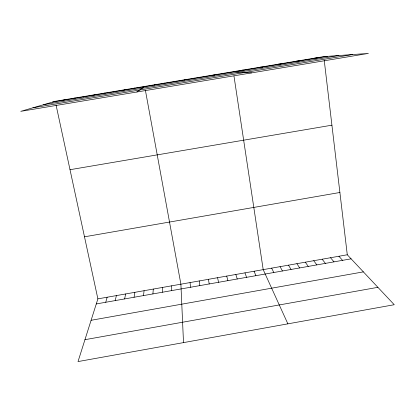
<?xml version="1.0" encoding="UTF-8"?>
<svg xmlns="http://www.w3.org/2000/svg" width="415" height="415" viewBox="0 0 415 415"><rect width="100%" height="100%" fill="white"/><g stroke="black" fill="none" stroke-linecap="round" stroke-linejoin="round"><path stroke-width="0.62" d="M162.317 292.253L162.504 287.439M152.907 293.919L153.301 289.068M143.491 295.584L144.088 290.697M134.066 297.254L134.865 292.326M124.635 298.925L125.631 293.96M115.188 300.595L116.392 295.594M105.737 302.27L107.143 297.228M56.061 105.031L97.883 298.867L78.015 361.579L394.25 304.719L347.282 254.769L324.234 60.357M164.293 83.488L164.449 83.119M154.183 85.168L154.572 84.764M136.846 92L144.685 86.408M133.931 88.54L134.792 88.053M123.789 90.226L124.884 89.702M113.643 91.917L114.965 91.352M103.48 93.608L105.037 93.007M93.308 95.3L95.102 94.656M83.125 96.996L85.153 96.311M72.931 98.692L75.198 97.971M62.727 100.389L65.228 99.631M84.951 339.688L377.889 287.32M97.883 298.867L347.282 254.769M96.275 303.946L351.1 258.83M91.098 320.292L363.369 271.877M84.494 236.804L339.901 192.482M70.016 169.704L331.922 125.18M52.508 102.09L327.352 56.352M43.622 104.679L338.868 55.527M32.956 107.786L352.662 54.541M314.783 58.105L318.134 57.882M305.762 59.604L308.905 59.423M296.735 61.109L299.666 60.958M287.699 62.608L290.422 62.494M278.657 64.112L281.168 64.035M269.605 65.622L271.908 65.575M260.547 67.126L262.638 67.121M251.474 68.636L253.358 68.667M242.401 70.151L244.067 70.208M233.313 71.66L251.589 72.884M223.503 73.294L224.733 73.429M213.689 74.923L214.685 75.099M203.858 76.562L204.626 76.775M194.023 78.196L194.557 78.451M184.177 79.836L184.478 80.126M338.91 256.252L342.541 260.345M330.527 257.736L333.982 261.86M322.133 259.219L325.412 263.375M313.735 260.703L316.832 264.894M305.331 262.187L308.246 266.414M296.922 263.675L299.651 267.934M288.503 265.164L291.05 269.46M280.073 266.653L282.444 270.985M271.643 268.147L273.827 272.51M287.875 323.845L263.198 269.636L233.972 76.033M254.089 271.249L255.894 275.685M244.969 272.863L246.577 277.334M235.839 274.476L237.25 278.984M226.704 276.089L227.913 280.639M174.316 81.475L174.393 81.807M217.559 277.708L218.57 282.293M145.375 90.154L180.893 284.192L183.508 342.614M208.403 279.326L209.217 283.948M199.242 280.945L199.854 285.608M190.07 282.568L190.485 287.263M171.701 285.816L171.717 290.588M55.252 101.291L20.75 111.344L368.406 53.421L323.793 56.606L55.252 101.291"/></g></svg>
